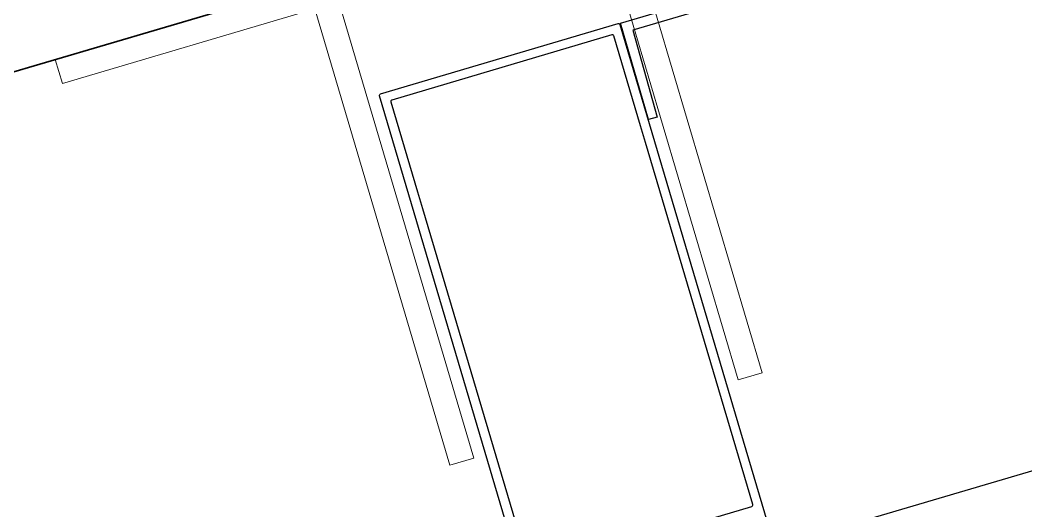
# Model space of a CAD drawing. Header units: millimetres. Extents: x 62878 to 70819, y -67946 to -61850.
# Drawn here: x 63779.63 to 63799.7, y -65567.39 to -65557.59 of the extents above; entities that cross this region are included whole.
import ezdxf

# ---------------------------------------------------------------- set-up
doc = ezdxf.new("R2010")
doc.units = ezdxf.units.MM
for name, color, linetype, lineweight in [('Dog_dos_yeni', 63, 'Continuous', 5), ('DOGRAMA', 171, 'Continuous', 0), ('DUVAR-GAZBETON', 84, 'Continuous', 35)]:
    doc.layers.add(name, color=color, linetype=linetype, lineweight=lineweight)
doc.layers.add('profil-yeni', color=13, linetype='Continuous')

msp = doc.modelspace()

# ---------------------------------------------------------------- linework, layer by layer
at = {"layer": 'Dog_dos_yeni'}
msp.add_lwpolyline([(63780.333, -65558.383), (63796.633, -65553.557), (63796.775, -65554.036), (63791.741, -65555.527), (63794.439, -65564.636), (63793.959, -65564.778), (63791.262, -65555.669), (63785.988, -65557.23), (63788.685, -65566.339), (63788.206, -65566.481), (63785.509, -65557.372), (63780.475, -65558.863), (63780.333, -65558.383)], close=True, dxfattribs=at)
at = {"layer": 'DOGRAMA', "lineweight": -2}
msp.add_line((63796.296, -65567.632), (63900.593, -65536.82), dxfattribs=at)
at = {"layer": 'DOGRAMA', "lineweight": -2, "ltscale": 0.5}
msp.add_lwpolyline([(63789.797, -65569.212), (63786.804, -65559.106, -0.414214), (63786.824, -65559.068), (63791.561, -65557.666, -0.414214), (63791.598, -65557.686), (63794.591, -65567.792, -0.414214)], format="xyb", dxfattribs=at)
msp.add_lwpolyline([(63792.107, -65560.038), (63792.008, -65559.703), (63791.477, -65557.91, 0.414214), (63791.44, -65557.889), (63787.048, -65559.19, 0.414214), (63787.028, -65559.227), (63787.559, -65561.02), (63787.658, -65561.356), (63789.799, -65568.585, 0.414214), (63789.836, -65568.606), (63794.228, -65567.305, 0.414214), (63794.248, -65567.268)], format="xyb", close=True, dxfattribs=at)
at = {"layer": 'DUVAR-GAZBETON', "ltscale": 5}
msp.add_line((63714.54, -65577.823), (64145.514, -65450.485), dxfattribs=at)
at = {"layer": 'profil-yeni'}
msp.add_lwpolyline([(63792.343, -65559.531), (63792.17, -65559.579), (63791.611, -65557.659), (63798.036, -65555.758), (63797.527, -65554.032), (63797.719, -65553.978), (63798.281, -65555.897), (63791.857, -65557.798), (63792.343, -65559.531)], dxfattribs=at)

doc.saveas('drawing.dxf')
